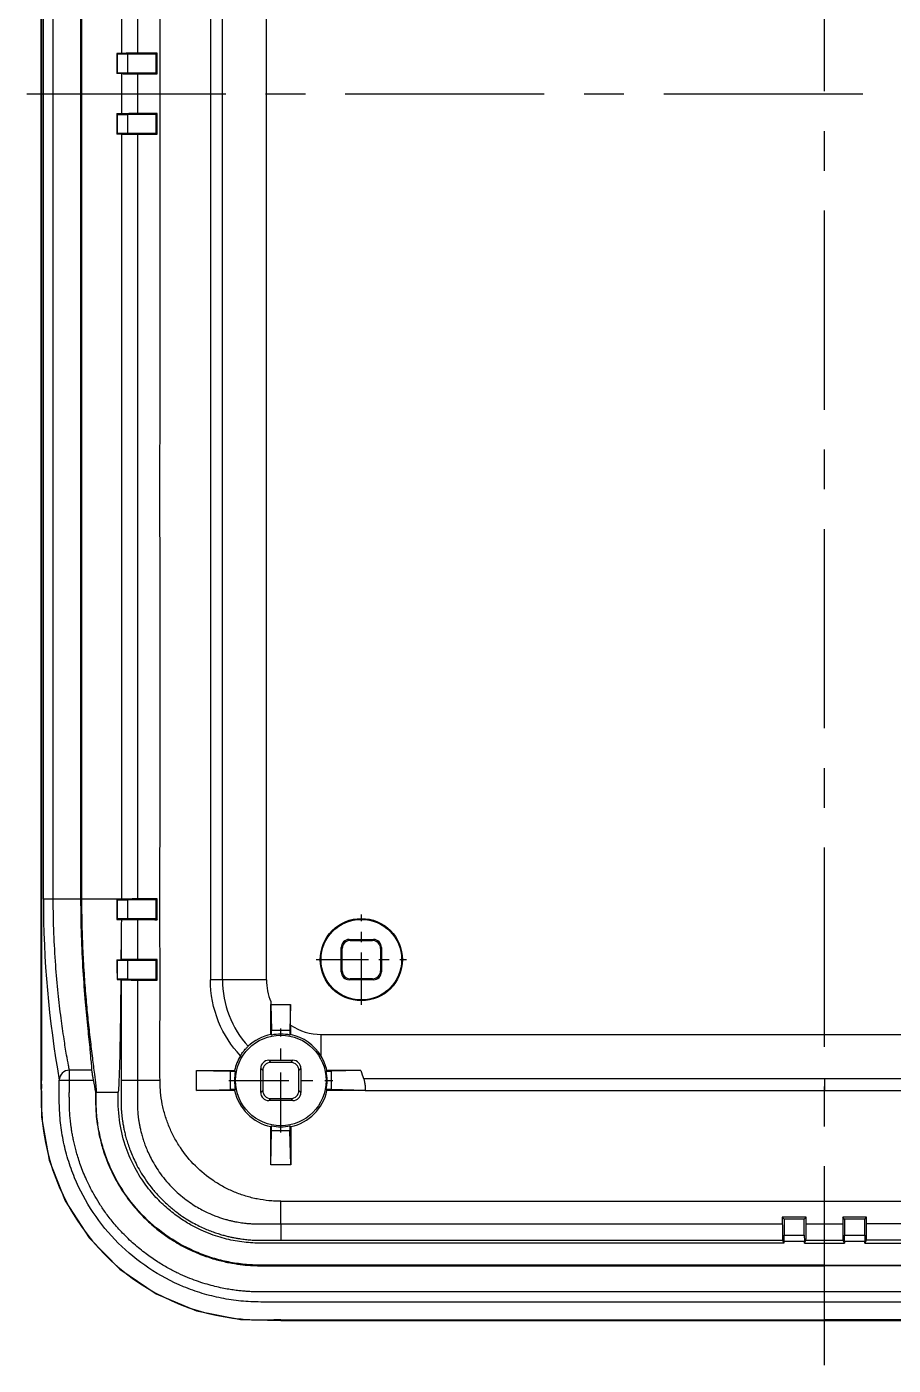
# Model space of a CAD drawing. Header units: millimetres. Extents: x 221 to 563, y 144 to 381.
# Drawn here: x 476.4 to 519.5, y 240.4 to 306.9 of the extents above; entities that cross this region are included whole.
import ezdxf

# ---------------------------------------------------------------- set-up
doc = ezdxf.new("R2010")
doc.units = ezdxf.units.MM
doc.linetypes.add('CENTER', pattern=[50.8, 31.75, -6.35, 6.35, -6.35])
doc.layers.add('06___PRT_ALL_SURFS', color=7, linetype='Continuous')

msp = doc.modelspace()

# ---------------------------------------------------------------- linework, layer by layer
at = {"color": 1, "linetype": 'CENTER', "ltscale": 0.311354}
for p, q in [((516.058, 240.394), (516.058, 365.827)), ((476.44, 303.535), (556.501, 303.535))]:
    msp.add_line(p, q, dxfattribs=at)
at = {"color": 7, "linetype": 'Continuous'}
for p, q in [((477.265, 263.535), (477.265, 343.535)), ((477.758, 263.536), (477.758, 343.535)), ((479.133, 263.535), (479.133, 343.535)), ((479.163, 343.535), (479.163, 263.535)), ((481.152, 343.535), (481.152, 305.535)), ((480.91, 305.535), (480.91, 304.535)), ((480.936, 305.509), (480.91, 305.535)), ((481.152, 305.535), (480.91, 305.535)), ((480.936, 305.509), (480.936, 304.561)), ((480.936, 305.509), (481.444, 305.5)), ((481.444, 305.5), (481.444, 304.57)), ((482.875, 305.5), (481.444, 305.5)), ((482.875, 305.5), (482.924, 305.55)), ((482.875, 304.57), (482.875, 305.5)), ((482.924, 304.52), (482.924, 305.55)), ((480.936, 304.561), (480.91, 304.535)), ((481.152, 304.535), (480.91, 304.535)), ((481.444, 304.57), (480.936, 304.561)), ((481.152, 304.535), (481.152, 302.535)), ((481.444, 304.57), (482.875, 304.57)), ((481.939, 304.522), (481.939, 302.548)), ((482.875, 304.57), (482.924, 304.52)), ((480.91, 302.535), (480.91, 301.535)), ((480.936, 302.509), (480.91, 302.535)), ((481.152, 302.535), (480.91, 302.535)), ((480.936, 302.509), (480.936, 301.561)), ((480.936, 302.509), (481.444, 302.5)), ((481.444, 302.5), (481.444, 301.57)), ((482.875, 302.5), (481.444, 302.5)), ((482.875, 302.5), (482.924, 302.55)), ((482.875, 301.57), (482.875, 302.5)), ((482.924, 301.52), (482.924, 302.55)), ((480.936, 301.561), (480.91, 301.535)), ((481.152, 301.535), (480.91, 301.535)), ((481.444, 301.57), (480.936, 301.561)), ((481.152, 301.535), (481.152, 263.535)), ((481.444, 301.57), (482.875, 301.57)), ((482.875, 301.57), (482.924, 301.52)), ((481.152, 263.535), (477.265, 263.535)), ((480.936, 263.509), (480.91, 263.535)), ((480.936, 263.509), (480.936, 262.561)), ((480.936, 263.509), (481.444, 263.5)), ((482.875, 263.5), (481.444, 263.5)), ((481.444, 263.5), (481.444, 262.57)), ((482.875, 263.5), (482.924, 263.55)), ((482.875, 262.57), (482.875, 263.5)), ((482.924, 262.52), (482.924, 263.55)), ((480.936, 262.561), (480.91, 262.536)), ((481.444, 262.57), (480.936, 262.561)), ((481.444, 262.57), (482.875, 262.57)), ((482.875, 262.57), (482.924, 262.52)), ((480.91, 262.536), (481.14, 262.536)), ((481.939, 262.522), (481.939, 260.548)), ((481.122, 261.471), (481.122, 260.531)), ((492.506, 261.487), (492.458, 261.535)), ((492.458, 261.535), (493.658, 261.535)), ((492.506, 261.487), (493.61, 261.487)), ((493.61, 261.487), (493.658, 261.535)), ((482.875, 260.5), (482.924, 260.55)), ((482.924, 259.52), (482.924, 260.55)), ((492.106, 261.087), (492.058, 261.135)), ((492.058, 259.935), (492.058, 261.135)), ((492.106, 259.983), (492.106, 261.087)), ((494.01, 261.087), (494.058, 261.135)), ((494.01, 261.087), (494.01, 259.983)), ((494.058, 261.135), (494.058, 259.935)), ((480.936, 260.509), (480.918, 260.527)), ((480.918, 260.527), (481.118, 260.527)), ((480.936, 260.509), (480.936, 259.561)), ((480.936, 260.509), (481.444, 260.5)), ((481.122, 260.531), (481.118, 260.527)), ((482.875, 260.5), (481.444, 260.5)), ((481.444, 260.5), (481.444, 259.57)), ((482.875, 259.57), (482.875, 260.5)), ((492.106, 259.983), (492.058, 259.935)), ((494.01, 259.983), (494.058, 259.935)), ((480.936, 259.561), (480.925, 259.55)), ((480.925, 259.55), (481.111, 259.55)), ((481.444, 259.57), (480.936, 259.561)), ((481.111, 259.55), (481.122, 259.539)), ((481.444, 259.57), (482.875, 259.57)), ((482.875, 259.57), (482.924, 259.52)), ((492.506, 259.583), (492.458, 259.535)), ((493.658, 259.535), (492.458, 259.535)), ((493.61, 259.583), (492.506, 259.583)), ((493.61, 259.583), (493.658, 259.535)), ((491.058, 256.82), (541.058, 256.82)), ((479.664, 255.048), (478.556, 255.048)), ((478.556, 254.549), (478.556, 255.048)), ((493.17, 254.634), (538.945, 254.634)), ((516.058, 254.634), (516.058, 254.035)), ((478.056, 254.549), (479.742, 254.549)), ((479.887, 253.962), (479.857, 253.959)), ((479.887, 253.954), (480.977, 253.954)), ((493.252, 254.035), (540.764, 254.035)), ((489.058, 248.535), (543.058, 248.535)), ((516.058, 248.321), (516.058, 248.535)), ((516.058, 248.1), (516.058, 248.321)), ((516.058, 247.877), (516.058, 248.1)), ((515.149, 247.746), (513.967, 247.746)), ((514.058, 247.655), (513.967, 247.746)), ((513.967, 247.746), (513.967, 247.416)), ((515.058, 247.655), (514.058, 247.655)), ((514.058, 247.655), (514.058, 246.855)), ((515.058, 247.655), (515.149, 247.746)), ((515.058, 246.855), (515.058, 247.655)), ((515.149, 247.416), (515.149, 247.746)), ((515.149, 247.416), (516.967, 247.416)), ((516.058, 247.648), (516.058, 247.877)), ((516.058, 247.416), (516.058, 247.648)), ((516.058, 246.455), (516.058, 247.416)), ((518.149, 247.746), (516.967, 247.746)), ((517.058, 247.655), (516.967, 247.746)), ((516.967, 247.746), (516.967, 247.416)), ((518.058, 247.655), (517.058, 247.655)), ((517.058, 247.655), (517.058, 246.855)), ((518.058, 247.655), (518.149, 247.746)), ((518.058, 246.855), (518.058, 247.655)), ((518.149, 247.416), (518.149, 247.746)), ((513.976, 246.6), (514.048, 246.455)), ((514.055, 246.55), (514.058, 246.855)), ((514.058, 246.855), (515.058, 246.855)), ((515.058, 246.855), (515.061, 246.55)), ((515.068, 246.455), (515.14, 246.6)), ((515.14, 246.6), (516.976, 246.6)), ((516.976, 246.6), (517.048, 246.455)), ((517.055, 246.55), (517.058, 246.855)), ((517.058, 246.855), (518.058, 246.855)), ((518.058, 246.855), (518.061, 246.55)), ((518.068, 246.455), (518.14, 246.6)), ((514.055, 246.55), (514.048, 246.535)), ((515.068, 246.535), (514.048, 246.535)), ((514.048, 246.535), (514.048, 246.455)), ((514.055, 246.55), (515.061, 246.55)), ((515.061, 246.55), (515.068, 246.535)), ((515.068, 246.455), (515.068, 246.535)), ((515.068, 246.455), (517.048, 246.455)), ((517.055, 246.55), (517.048, 246.535)), ((518.068, 246.535), (517.048, 246.535)), ((517.048, 246.535), (517.048, 246.455)), ((517.055, 246.55), (518.061, 246.55)), ((518.061, 246.55), (518.068, 246.535)), ((518.068, 246.455), (518.068, 246.535)), ((516.058, 245.335), (516.058, 245.365)), ((516.058, 242.642), (516.058, 244.033)), ((516.058, 242.642), (516.058, 242.616))]:
    msp.add_line(p, q, dxfattribs=at)
at = {"color": 1, "linetype": 'CENTER', "ltscale": 0.081745}
for p, q in [((493.058, 258.287), (493.058, 262.783)), ((490.81, 260.535), (495.306, 260.535))]:
    msp.add_line(p, q, dxfattribs=at)
at = {"color": 7, "linetype": 'Continuous'}
for radius in [2.044, 2]:
    msp.add_circle((493.058, 260.535), radius, dxfattribs=at)
for centre, radius, start, end in [((483.106, -53.208), 358.758, 90.02908, 90.18644), ((483.098, 658.696), 354.176, 269.81255, 269.97194), ((483.106, -56.207), 358.757, 90.02908, 90.18644), ((483.098, 655.697), 354.177, 269.81255, 269.97194), ((529.362, 263.596), 52.098, 180.06685, 190.00006), ((483.105, -95.036), 358.586, 90.02891, 90.18633), ((483.097, 616.5), 353.98, 269.81265, 269.97211), ((483.107, -98.23), 358.78, 90.02909, 90.18645), ((483.099, 613.932), 354.412, 269.81244, 269.97175), ((478.556, 254.548), 0.5, 89.99192, 179.89234), ((521.034, 262.283), 42.01, 190.6088, 191.4283)]:
    msp.add_arc(centre, radius, start, end, dxfattribs=at)
for centre, major_axis, ratio, start_param, end_param in [((481.078, 263.535), (0, 9.65), 0.017455, -4.712389, -4.60867), ((492.458, 261.135), (-0.283, 0.283), 0.999924, -0.78536, 0.78536), ((492.506, 261.087), (0.283, -0.283), 0.999924, 2.356233, 3.926953), ((493.61, 261.087), (-0.283, -0.283), 0.999924, 2.356233, 3.926953), ((493.658, 261.135), (0.283, 0.283), 0.999924, -0.78536, 0.78536), ((481.078, 263.535), (0, 9.65), 0.017455, -4.395354, -4.286698), ((492.458, 259.935), (0.283, 0.283), 0.999924, -3.926953, -2.356233), ((492.506, 259.983), (0.283, 0.283), 0.999924, 2.356233, 3.926953), ((493.61, 259.983), (-0.283, 0.283), 0.999924, 2.356233, 3.926953), ((493.658, 259.935), (-0.283, 0.283), 0.999924, -3.926953, -2.356233)]:
    msp.add_ellipse(centre, major_axis=major_axis, ratio=ratio, start_param=start_param, end_param=end_param, dxfattribs=at)
for points, start_tangent, end_tangent in [([(516.058, 363.538), (523.058, 363.538), (526.558, 363.538), (530.058, 363.538), (533.558, 363.538), (537.058, 363.538), (538.808, 363.538), (540.558, 363.538), (542.308, 363.538), (543.183, 363.538), (544.058, 363.538), (544.549, 363.525), (545.038, 363.489), (546.009, 363.345), (546.961, 363.107), (547.886, 362.776), (549.615, 361.852), (551.131, 360.608), (552.375, 359.092), (553.299, 357.363), (553.63, 356.439), (553.868, 355.486), (554.012, 354.515), (554.048, 354.026), (554.06, 353.535), (554.06, 352.754), (554.06, 351.973), (554.06, 350.41), (554.06, 347.285), (554.06, 344.16), (554.06, 341.035), (554.06, 334.785), (554.06, 328.535), (554.06, 322.285), (554.06, 316.035), (554.06, 303.535), (554.06, 291.035), (554.06, 284.785), (554.06, 278.535), (554.06, 272.285), (554.06, 266.035), (554.06, 262.91), (554.06, 259.785), (554.06, 256.66), (554.06, 255.098), (554.06, 254.316), (554.06, 253.535), (554.048, 253.044), (554.012, 252.555), (553.868, 251.584), (553.63, 250.632), (553.299, 249.707), (552.375, 247.978), (551.131, 246.462), (549.615, 245.218), (547.886, 244.294), (546.961, 243.963), (546.009, 243.725), (545.038, 243.581), (544.549, 243.545), (544.058, 243.533), (543.183, 243.533), (542.308, 243.533), (540.558, 243.533), (538.808, 243.533), (537.058, 243.533), (533.558, 243.533), (530.058, 243.533), (526.558, 243.533), (523.058, 243.533), (516.058, 243.533)], (1, 0), (-1, 0)), ([(516.058, 363.038), (518.259, 363.038), (520.301, 363.038), (522.195, 363.038), (523.951, 363.038), (525.58, 363.038), (527.09, 363.038), (528.49, 363.038), (529.786, 363.038), (530.987, 363.038), (532.1, 363.038), (533.135, 363.038), (534.1, 363.038), (535, 363.038), (535.837, 363.038), (536.611, 363.038), (537.328, 363.038), (537.993, 363.038), (538.614, 363.038), (539.191, 363.038), (539.72, 363.037), (540.204, 363.037), (540.649, 363.038), (541.06, 363.038), (541.44, 363.038), (541.796, 363.038), (542.131, 363.038), (542.444, 363.037), (542.736, 363.037), (543.005, 363.037), (543.247, 363.038), (543.467, 363.038), (543.671, 363.039), (543.868, 363.039), (544.064, 363.037), (544.267, 363.034), (544.482, 363.028), (544.713, 363.015), (544.955, 362.995), (545.205, 362.968), (545.47, 362.932), (545.761, 362.884), (546.085, 362.819), (546.441, 362.734), (546.826, 362.625), (547.241, 362.488), (547.674, 362.322), (548.124, 362.124), (548.598, 361.883), (549.103, 361.588), (549.64, 361.225), (550.21, 360.777), (550.799, 360.232), (551.327, 359.655), (551.749, 359.115), (552.088, 358.616), (552.361, 358.155), (552.586, 357.726), (552.775, 357.318), (552.935, 356.926), (553.065, 356.565), (553.169, 356.233), (553.254, 355.928), (553.323, 355.647), (553.378, 355.387), (553.423, 355.147), (553.458, 354.928), (553.485, 354.729), (553.506, 354.55), (553.522, 354.392), (553.533, 354.254), (553.542, 354.13), (553.548, 354.012), (553.553, 353.895), (553.557, 353.772), (553.559, 353.638), (553.561, 353.487), (553.561, 353.317), (553.561, 353.128), (553.561, 352.919), (553.56, 352.686), (553.56, 352.425), (553.56, 352.141), (553.56, 351.836), (553.561, 351.513), (553.561, 351.167), (553.56, 350.793), (553.56, 350.386), (553.56, 349.941), (553.56, 349.454), (553.56, 348.919), (553.56, 348.335), (553.56, 347.709), (553.56, 347.036), (553.56, 346.311), (553.56, 345.526), (553.56, 344.679), (553.56, 343.768), (553.56, 342.793), (553.56, 341.746), (553.56, 340.619), (553.56, 339.403), (553.56, 338.089), (553.56, 336.67), (553.56, 335.14), (553.56, 333.49), (553.56, 331.711), (553.56, 329.793), (553.56, 327.725), (553.56, 325.495), (553.56, 323.091), (553.56, 320.499), (553.56, 317.705), (553.56, 314.694), (553.56, 311.447), (553.56, 307.948), (553.56, 304.176), (553.56, 300.108), (553.56, 295.798), (553.56, 291.649), (553.56, 287.961), (553.56, 284.722), (553.56, 281.83), (553.56, 279.237), (553.56, 276.905), (553.56, 274.797), (553.56, 272.886), (553.56, 271.147), (553.56, 269.563), (553.56, 268.119), (553.56, 266.799), (553.56, 265.592), (553.56, 264.483), (553.56, 263.462), (553.56, 262.515), (553.56, 261.641), (553.56, 260.836), (553.56, 260.098), (553.56, 259.417), (553.56, 258.787), (553.56, 258.2), (553.56, 257.663), (553.56, 257.174), (553.56, 256.727), (553.56, 256.317), (553.561, 255.941), (553.561, 255.593), (553.56, 255.267), (553.56, 254.96), (553.56, 254.671), (553.56, 254.403), (553.561, 254.16), (553.561, 253.942), (553.561, 253.745), (553.561, 253.57), (553.559, 253.413), (553.556, 253.268), (553.552, 253.129), (553.545, 252.988), (553.535, 252.838), (553.521, 252.67), (553.502, 252.48), (553.475, 252.268), (553.441, 252.036), (553.398, 251.784), (553.342, 251.511), (553.273, 251.214), (553.186, 250.893), (553.077, 250.542), (552.939, 250.155), (552.77, 249.74), (552.564, 249.3), (552.315, 248.833), (552.014, 248.339), (551.648, 247.818), (551.204, 247.272), (550.666, 246.706), (550.05, 246.16), (549.461, 245.718), (548.915, 245.368), (548.413, 245.089), (547.948, 244.865), (547.511, 244.682), (547.092, 244.53), (546.704, 244.408), (546.348, 244.313), (546.021, 244.238), (545.723, 244.18), (545.455, 244.136), (545.209, 244.103), (544.98, 244.077), (544.762, 244.059), (544.555, 244.046), (544.366, 244.038), (544.192, 244.034), (544.025, 244.032), (543.86, 244.031), (543.69, 244.031), (543.509, 244.032), (543.311, 244.032), (543.091, 244.033), (542.845, 244.033), (542.578, 244.033), (542.289, 244.033), (541.98, 244.032), (541.651, 244.032), (541.3, 244.032), (540.923, 244.033), (540.516, 244.033), (540.073, 244.033), (539.59, 244.033), (539.062, 244.033), (538.489, 244.033), (537.872, 244.033), (537.211, 244.033), (536.498, 244.033), (535.727, 244.033), (534.895, 244.033), (534, 244.033), (533.041, 244.033), (532.012, 244.033), (530.905, 244.033), (529.711, 244.033), (528.422, 244.033), (527.029, 244.033), (525.527, 244.033), (523.907, 244.033), (522.161, 244.033), (520.278, 244.033), (518.247, 244.033), (516.058, 244.033)], (1, 0), (-1, 0)), ([(516.058, 361.735), (518.558, 361.735), (520.891, 361.735), (523.062, 361.735), (525.08, 361.735), (526.951, 361.735), (528.682, 361.735), (530.281, 361.735), (531.755, 361.735), (533.118, 361.735), (534.39, 361.735), (535.593, 361.735), (536.746, 361.735), (537.854, 361.735), (538.899, 361.735), (539.863, 361.735), (540.733, 361.735), (541.499, 361.735), (542.169, 361.735), (542.754, 361.735), (543.269, 361.735), (543.74, 361.736), (544.182, 361.734), (544.614, 361.717), (545.047, 361.675), (545.478, 361.611), (545.904, 361.525), (546.323, 361.416), (546.752, 361.28), (547.214, 361.103), (547.729, 360.868), (548.295, 360.556), (548.888, 360.162), (549.478, 359.689), (550.037, 359.147), (550.546, 358.549), (550.992, 357.912), (551.362, 357.263), (551.65, 356.633), (551.862, 356.053), (552.01, 355.538), (552.113, 355.071), (552.185, 354.629), (552.232, 354.189), (552.255, 353.744), (552.259, 353.298), (552.258, 352.855), (552.258, 352.414), (552.258, 351.967), (552.258, 351.502), (552.258, 351.015), (552.258, 350.504), (552.258, 349.962), (552.258, 349.375), (552.258, 348.733), (552.258, 348.028), (552.258, 347.259), (552.258, 346.423), (552.258, 345.519), (552.258, 344.545), (552.258, 343.497), (552.258, 342.371), (552.258, 341.158), (552.258, 339.852), (552.258, 338.445), (552.258, 336.928), (552.258, 335.293), (552.258, 333.527), (552.258, 331.62), (552.258, 329.561), (552.258, 327.344), (552.258, 324.963), (552.258, 322.412), (552.258, 319.678), (552.258, 316.718), (552.258, 313.488), (552.258, 309.944), (552.258, 306.115), (552.258, 302.098), (552.258, 297.992), (552.258, 293.901), (552.258, 289.945), (552.258, 286.243), (552.258, 282.907), (552.258, 279.941), (552.258, 277.29), (552.258, 274.897), (552.258, 272.716), (552.258, 270.726), (552.258, 268.909), (552.258, 267.249), (552.258, 265.732), (552.258, 264.343), (552.258, 263.069), (552.258, 261.899), (552.258, 260.82), (552.258, 259.834), (552.258, 258.947), (552.258, 258.156), (552.258, 257.455), (552.258, 256.838), (552.258, 256.289), (552.258, 255.782), (552.258, 255.295), (552.258, 254.811), (552.258, 254.328), (552.259, 253.843), (552.255, 253.36), (552.231, 252.869), (552.171, 252.343), (552.066, 251.768), (551.897, 251.128), (551.639, 250.41), (551.265, 249.625), (550.788, 248.849), (550.233, 248.14), (549.606, 247.496), (548.902, 246.919), (548.135, 246.42), (547.341, 246.021), (546.596, 245.738), (545.929, 245.551), (545.336, 245.435), (544.798, 245.368), (544.304, 245.339), (543.828, 245.334), (543.355, 245.335), (542.884, 245.335), (542.412, 245.335), (541.936, 245.335), (541.444, 245.335), (540.919, 245.335), (540.341, 245.335), (539.695, 245.335), (538.978, 245.335), (538.187, 245.335), (537.318, 245.335), (536.36, 245.335), (535.301, 245.335), (534.138, 245.335), (532.871, 245.335), (531.501, 245.335), (530.029, 245.335), (528.449, 245.335), (526.75, 245.335), (524.921, 245.335), (522.948, 245.335), (520.822, 245.335), (518.529, 245.335), (516.058, 245.335)], (1, 0), (-1, 0)), ([(516.058, 245.365), (523.058, 245.365), (526.558, 245.365), (530.058, 245.365), (533.558, 245.365), (537.058, 245.365), (538.808, 245.365), (540.558, 245.365), (542.306, 245.365), (543.188, 245.365), (544.041, 245.365), (544.463, 245.375), (544.858, 245.404), (545.651, 245.522), (546.43, 245.717), (547.184, 245.987), (548.597, 246.742), (549.835, 247.758), (550.851, 248.996), (551.606, 250.409), (551.876, 251.163), (552.071, 251.942), (552.189, 252.735), (552.218, 253.13), (552.228, 253.551), (552.228, 254.312), (552.228, 255.099), (552.228, 256.66), (552.228, 259.785), (552.228, 262.91), (552.228, 266.035), (552.228, 272.285), (552.228, 278.535), (552.228, 284.785), (552.228, 291.035), (552.228, 303.535), (552.228, 316.035), (552.228, 322.285), (552.228, 328.535), (552.228, 334.785), (552.228, 341.035), (552.228, 344.16), (552.228, 347.285), (552.228, 350.411), (552.228, 351.971), (552.228, 352.758), (552.228, 353.519), (552.218, 353.94), (552.189, 354.335), (552.071, 355.128), (551.876, 355.907), (551.606, 356.661), (550.851, 358.074), (549.835, 359.312), (548.597, 360.328), (547.184, 361.083), (546.43, 361.353), (545.651, 361.548), (544.858, 361.666), (544.463, 361.695), (544.041, 361.705), (543.188, 361.705), (542.306, 361.705), (540.558, 361.705), (538.808, 361.705), (537.058, 361.705), (533.558, 361.705), (530.058, 361.705), (526.558, 361.705), (523.058, 361.705), (516.058, 361.705)], (1, 0), (-1, 0)), ([(481.938, 343.522), (481.938, 343.348), (481.939, 340.285), (481.939, 334.16), (481.939, 328.035), (481.939, 315.785), (481.939, 305.548)], (0.000089, -1), (-0.000004, -1)), ([(481.939, 305.548), (481.586, 305.546), (481.311, 305.541), (481.152, 305.535)], (-0.999995, -0.003254), (-0.997537, -0.070148)), ([(481.152, 304.535), (481.311, 304.529), (481.586, 304.525), (481.939, 304.522)], (0.997537, -0.070148), (0.999995, -0.003254)), ([(481.939, 302.548), (481.586, 302.546), (481.311, 302.541), (481.152, 302.535)], (-0.999995, -0.003254), (-0.997537, -0.070148)), ([(481.152, 301.535), (481.311, 301.529), (481.586, 301.525), (481.939, 301.522)], (0.997537, -0.070148), (0.999995, -0.003254)), ([(481.939, 301.522), (481.939, 291.285), (481.939, 279.035), (481.939, 272.91), (481.939, 266.785), (481.938, 263.722), (481.938, 263.548)], (0.000004, -1), (-0.000089, -1)), ([(518.068, 246.455), (520.233, 246.455), (522.248, 246.455), (524.121, 246.455), (525.86, 246.455), (527.476, 246.455), (528.975, 246.455), (530.368, 246.455), (531.663, 246.455), (532.864, 246.455), (533.98, 246.455), (535.015, 246.455), (535.975, 246.455), (536.866, 246.455), (537.693, 246.455), (538.461, 246.455), (539.175, 246.455), (539.84, 246.455), (540.454, 246.455), (541.016, 246.455), (541.53, 246.455), (542.009, 246.455), (542.47, 246.455), (542.928, 246.455), (543.39, 246.455), (543.852, 246.454), (544.312, 246.46), (544.769, 246.491), (545.232, 246.554), (545.687, 246.645), (546.134, 246.766), (546.574, 246.918), (547.02, 247.104), (547.482, 247.338), (547.967, 247.632), (548.482, 248.007), (549.016, 248.481), (549.549, 249.066), (550.061, 249.781), (550.523, 250.649), (550.894, 251.691), (551.112, 252.924), (551.138, 254.347), (551.138, 255.916), (551.138, 257.624), (551.138, 259.476), (551.138, 261.481), (551.138, 263.645), (551.138, 265.979), (551.138, 268.493), (551.138, 271.204), (551.138, 274.125)], (1, 0), (0, 1)), ([(478.556, 255.048), (478.513, 255.28), (478.421, 255.799), (478.293, 256.59), (478.146, 257.627), (478, 258.867), (477.877, 260.266), (477.79, 261.837), (477.757, 263.536)], (-0.183298, 0.983057), (-0.000081, 1)), ([(479.664, 255.048), (479.661, 255.348), (479.594, 256.046), (479.484, 257.097), (479.36, 258.417), (479.244, 259.978), (479.161, 261.727), (479.133, 263.535)], (0.289368, 0.957218), (0.000009, 1)), ([(479.163, 263.535), (479.178, 262.249), (479.223, 260.948), (479.295, 259.694), (479.385, 258.549), (479.481, 257.533), (479.587, 256.569), (479.699, 255.642), (479.799, 254.848), (479.867, 254.275), (479.888, 253.954)], (-0.000009, -1), (-0.020289, -0.999794)), ([(481.939, 263.548), (481.586, 263.546), (481.311, 263.541), (481.152, 263.535)], (-0.999995, -0.003252), (-0.997533, -0.070196)), ([(481.14, 262.536), (481.133, 262.172), (481.126, 261.816), (481.122, 261.471)], (-0.020036, -0.999799), (-0.003838, -0.999993)), ([(481.14, 262.536), (481.291, 262.53), (481.571, 262.525), (481.939, 262.522)], (0.995908, -0.09037), (0.999995, -0.003252)), ([(481.122, 261.471), (481.121, 261.153), (481.12, 260.838), (481.118, 260.527)], (-0.003838, -0.999993), (-0.005707, -0.999984)), ([(481.939, 260.548), (481.774, 260.547), (481.619, 260.546), (481.479, 260.544), (481.358, 260.542), (481.26, 260.54), (481.186, 260.537), (481.14, 260.534), (481.122, 260.531)], (-0.999995, -0.003254), (-0.7071, -0.707113)), ([(481.111, 259.55), (481.094, 257.828), (481.071, 256.366), (481.043, 255.209), (481.012, 254.394), (480.977, 253.954)], (-0.007833, -0.999969), (-0.145738, -0.989323)), ([(481.122, 259.539), (481.123, 258.32), (481.123, 257.227), (481.122, 256.24), (481.122, 255.345), (481.123, 254.54)], (0.000079, -1), (-0.000439, -1)), ([(481.122, 259.539), (481.14, 259.536), (481.186, 259.533), (481.26, 259.53), (481.359, 259.528), (481.48, 259.526), (481.62, 259.524), (481.774, 259.523), (481.939, 259.522)], (0.707135, -0.707078), (0.999995, -0.003256)), ([(481.942, 259.522), (481.942, 259.129), (481.941, 257.597), (481.941, 254.539)], (0.000612, -1), (0.007178, -0.999974)), ([(479.664, 255.048), (479.667, 255.003), (479.683, 254.892), (479.709, 254.733), (479.742, 254.549)], (-0.289368, -0.957218), (0.184161, -0.982896)), ([(516.058, 243.533), (509.058, 243.533), (505.558, 243.533), (502.058, 243.533), (498.558, 243.533), (495.058, 243.533), (493.308, 243.533), (491.558, 243.533), (489.808, 243.533), (488.933, 243.533), (488.058, 243.533), (487.567, 243.545), (487.078, 243.581), (486.107, 243.725), (485.154, 243.963), (484.23, 244.294), (482.501, 245.218), (480.985, 246.462), (479.741, 247.978), (478.817, 249.707), (478.486, 250.632), (478.248, 251.584), (478.104, 252.555), (478.068, 253.044), (478.055, 253.535), (478.055, 254.316), (478.056, 254.549)], (-1, 0), (0.000458, 1)), ([(516.058, 244.033), (513.945, 244.033), (511.981, 244.033), (510.154, 244.033), (508.454, 244.033), (506.872, 244.033), (505.401, 244.033), (504.032, 244.033), (502.761, 244.033), (501.58, 244.033), (500.48, 244.033), (499.454, 244.033), (498.495, 244.033), (497.598, 244.033), (496.761, 244.033), (495.984, 244.033), (495.263, 244.033), (494.591, 244.033), (493.963, 244.033), (493.377, 244.033), (492.836, 244.033), (492.338, 244.033), (491.879, 244.033), (491.454, 244.033), (491.06, 244.032), (490.692, 244.032), (490.347, 244.032), (490.022, 244.032), (489.717, 244.033), (489.434, 244.033), (489.174, 244.033), (488.938, 244.033), (488.721, 244.032), (488.517, 244.031), (488.32, 244.031), (488.121, 244.032), (487.916, 244.034), (487.697, 244.04), (487.465, 244.051), (487.223, 244.069), (486.97, 244.095), (486.698, 244.131), (486.398, 244.179), (486.063, 244.244), (485.696, 244.331), (485.297, 244.443), (484.872, 244.583), (484.429, 244.753), (483.963, 244.96), (483.466, 245.216), (482.934, 245.533), (482.363, 245.929), (481.765, 246.415), (481.202, 246.955), (480.73, 247.486), (480.345, 247.984), (480.031, 248.45), (479.771, 248.885), (479.553, 249.297), (479.367, 249.693), (479.211, 250.067), (479.082, 250.415), (478.977, 250.736), (478.891, 251.033), (478.82, 251.309), (478.762, 251.565), (478.715, 251.801), (478.677, 252.018), (478.647, 252.217), (478.624, 252.397), (478.606, 252.557), (478.592, 252.7), (478.582, 252.828), (478.574, 252.947), (478.567, 253.063), (478.562, 253.182), (478.559, 253.311), (478.556, 253.456), (478.555, 253.622), (478.554, 253.812), (478.555, 254.028), (478.555, 254.274), (478.556, 254.549)], (-1, 0), (0.000459, 1)), ([(479.857, 253.959), (479.858, 253.484), (479.875, 253.005), (479.924, 252.5), (480.012, 251.951), (480.156, 251.344), (480.377, 250.663), (480.702, 249.911), (481.136, 249.139), (481.655, 248.412), (482.243, 247.753), (482.903, 247.158), (483.632, 246.632), (484.406, 246.193), (485.169, 245.861), (485.864, 245.634), (486.483, 245.488), (487.038, 245.399), (487.545, 245.351), (488.019, 245.335), (488.485, 245.334), (488.949, 245.335), (489.412, 245.335), (489.876, 245.335), (490.348, 245.335), (490.84, 245.335), (491.371, 245.335), (491.958, 245.335), (492.612, 245.335), (493.336, 245.335), (494.132, 245.335), (495.006, 245.335), (495.968, 245.335), (497.028, 245.335), (498.19, 245.335), (499.451, 245.335), (500.812, 245.335), (502.272, 245.335), (503.838, 245.335), (505.519, 245.335), (507.327, 245.335), (509.274, 245.335), (511.371, 245.335), (513.628, 245.335), (516.058, 245.335)], (-0.001951, -0.999998), (1, 0)), ([(516.058, 245.365), (509.058, 245.365), (505.558, 245.365), (502.058, 245.365), (498.558, 245.365), (495.058, 245.365), (493.308, 245.365), (491.557, 245.365), (489.81, 245.365), (488.928, 245.365), (488.075, 245.365), (487.653, 245.375), (487.257, 245.404), (486.465, 245.522), (485.686, 245.717), (484.932, 245.987), (483.519, 246.742), (482.281, 247.758), (481.265, 248.996), (480.51, 250.409), (480.24, 251.163), (480.045, 251.942), (479.927, 252.735), (479.898, 253.13), (479.888, 253.551), (479.887, 253.954)], (-1, 0), (0.001894, 0.999998)), ([(514.048, 246.455), (511.941, 246.455), (509.982, 246.455), (508.162, 246.455), (506.472, 246.455), (504.904, 246.455), (503.448, 246.455), (502.095, 246.455), (500.839, 246.455), (499.673, 246.455), (498.592, 246.455), (497.588, 246.455), (496.658, 246.455), (495.795, 246.455), (494.994, 246.455), (494.251, 246.455), (493.56, 246.455), (492.917, 246.455), (492.323, 246.455), (491.777, 246.455), (491.28, 246.455), (490.819, 246.455), (490.38, 246.455), (489.949, 246.455), (489.516, 246.455), (489.084, 246.455), (488.652, 246.454), (488.215, 246.454), (487.776, 246.461), (487.34, 246.492), (486.903, 246.55), (486.474, 246.634), (486.04, 246.749), (485.584, 246.902), (485.096, 247.104), (484.571, 247.373), (484.014, 247.724), (483.438, 248.17), (482.859, 248.73), (482.292, 249.427), (481.767, 250.286), (481.33, 251.33), (481.043, 252.582), (480.977, 253.954)], (-1, 0), (0.001878, 0.999998)), ([(489.062, 247.417), (490.744, 247.413), (492.432, 247.417), (494.12, 247.418), (495.808, 247.417), (499.183, 247.416), (502.558, 247.417), (509.308, 247.417), (513.967, 247.417)], (0.999968, -0.00805), (1, -0.000062)), ([(513.967, 247.416), (513.968, 247.251), (513.968, 247.096), (513.969, 246.957), (513.97, 246.835), (513.971, 246.737), (513.973, 246.663), (513.974, 246.617), (513.976, 246.6)], (0.001627, -0.999999), (0.447186, -0.894441)), ([(515.14, 246.6), (515.142, 246.617), (515.143, 246.664), (515.144, 246.737), (515.146, 246.836), (515.147, 246.957), (515.148, 247.097), (515.148, 247.252), (515.149, 247.416)], (0.447186, 0.894441), (0.001627, 0.999999)), ([(516.967, 247.416), (516.968, 247.251), (516.968, 247.097), (516.969, 246.957), (516.97, 246.836), (516.971, 246.737), (516.973, 246.663), (516.974, 246.617), (516.976, 246.6)], (0.001627, -0.999999), (0.447186, -0.894441)), ([(518.14, 246.6), (518.142, 246.617), (518.143, 246.664), (518.144, 246.738), (518.146, 246.837), (518.147, 246.958), (518.148, 247.097), (518.148, 247.252), (518.149, 247.416)], (0.447186, 0.894441), (0.001627, 0.999999)), ([(543.054, 247.417), (541.372, 247.413), (539.684, 247.417), (537.995, 247.418), (536.308, 247.417), (532.933, 247.416), (529.558, 247.417), (522.808, 247.417), (518.149, 247.417)], (-0.999968, -0.00805), (-1, -0.000062)), ([(489.065, 246.6), (490.119, 246.599), (491.293, 246.6), (492.617, 246.6), (494.105, 246.6), (495.759, 246.6), (497.599, 246.6), (499.659, 246.6), (501.962, 246.6), (504.518, 246.6), (507.346, 246.6), (510.484, 246.6), (513.976, 246.6)], (0.999999, 0.001147), (1, 0)), ([(543.051, 246.6), (541.997, 246.599), (540.823, 246.6), (539.499, 246.6), (538.011, 246.6), (536.356, 246.6), (534.517, 246.6), (532.457, 246.6), (530.154, 246.6), (527.598, 246.6), (524.769, 246.6), (521.632, 246.6), (518.14, 246.6)], (-0.999999, 0.001147), (-1, 0)), ([(489.06, 242.642), (489.807, 242.642), (491.558, 242.642), (493.308, 242.642), (495.058, 242.642), (498.558, 242.642), (502.058, 242.642), (505.558, 242.642), (509.058, 242.642), (516.058, 242.642)], (0.999999, 0.001478), (1, 0)), ([(543.056, 242.642), (542.309, 242.642), (540.558, 242.642), (538.808, 242.642), (537.058, 242.642), (533.558, 242.642), (530.058, 242.642), (526.558, 242.642), (523.058, 242.642), (516.058, 242.642)], (-0.999999, 0.001478), (-1, 0))]:
    msp.add_spline(points, degree=3, dxfattribs=dict(at, start_tangent=start_tangent, end_tangent=end_tangent))
at = {"layer": '06___PRT_ALL_SURFS', "color": 7, "linetype": 'Continuous'}
for p, q in [((477.139, 352.534), (477.139, 254.536)), ((485.558, 347.537), (485.558, 259.533)), ((486.157, 259.535), (486.157, 347.535)), ((488.343, 259.535), (488.343, 347.535)), ((488.343, 259.535), (486.157, 259.535)), ((488.569, 258.449), (488.569, 258.307)), ((488.569, 258.307), (489.547, 258.306)), ((488.569, 258.307), (488.603, 257.039)), ((489.547, 258.306), (489.513, 257.039)), ((489.547, 257.279), (489.547, 258.306)), ((489.547, 257.279), (489.547, 256.82)), ((488.568, 256.821), (488.603, 256.792)), ((488.603, 257.039), (489.513, 257.039)), ((488.603, 256.792), (488.603, 257.039)), ((489.513, 257.039), (489.513, 256.792)), ((489.513, 256.792), (489.547, 256.82)), ((491.058, 255.746), (491.058, 256.82)), ((488.458, 255.535), (488.56, 255.433)), ((488.458, 255.535), (489.658, 255.535)), ((489.556, 255.433), (488.56, 255.433)), ((489.556, 255.433), (489.658, 255.535)), ((477.165, 254.893), (477.165, 254.537)), ((484.864, 255.035), (486.764, 255.035)), ((484.864, 255.035), (486.554, 254.99)), ((484.864, 254.035), (484.864, 255.035)), ((486.554, 254.99), (486.801, 254.99)), ((486.554, 254.08), (486.554, 254.99)), ((488.058, 255.135), (488.16, 255.033)), ((488.058, 253.935), (488.058, 255.135)), ((488.16, 255.033), (488.16, 254.037)), ((489.956, 255.033), (490.058, 255.135)), ((489.956, 254.037), (489.956, 255.033)), ((490.058, 255.135), (490.058, 253.935)), ((491.347, 255.029), (491.315, 254.99)), ((491.315, 254.99), (491.562, 254.99)), ((493.04, 255.029), (491.347, 255.029)), ((493.04, 255.029), (491.562, 254.99)), ((491.562, 254.99), (491.562, 254.08)), ((477.139, 254.536), (477.165, 254.537)), ((477.165, 254.346), (477.164, 254.153)), ((484.864, 254.035), (486.554, 254.08)), ((486.764, 254.035), (484.864, 254.035)), ((486.801, 254.08), (486.554, 254.08)), ((488.16, 254.037), (488.058, 253.935)), ((489.956, 254.037), (490.058, 253.935)), ((491.562, 254.08), (491.315, 254.08)), ((493.252, 254.035), (491.352, 254.035)), ((493.252, 254.035), (491.562, 254.08)), ((488.56, 253.637), (488.458, 253.535)), ((489.658, 253.535), (488.458, 253.535)), ((488.56, 253.637), (489.556, 253.637)), ((489.556, 253.637), (489.658, 253.535)), ((488.558, 250.341), (488.558, 252.241)), ((488.558, 250.341), (488.603, 252.031)), ((488.603, 252.031), (488.603, 252.278)), ((489.513, 252.031), (488.603, 252.031)), ((489.513, 252.278), (489.513, 252.031)), ((489.558, 250.341), (489.513, 252.031)), ((489.558, 252.241), (489.558, 250.341)), ((489.558, 250.341), (488.558, 250.341)), ((489.06, 242.616), (489.06, 242.642)), ((489.06, 242.616), (543.056, 242.616))]:
    msp.add_line(p, q, dxfattribs=at)
at = {"layer": '06___PRT_ALL_SURFS', "color": 1, "linetype": 'CENTER', "ltscale": 0.09391}
for p, q in [((489.058, 251.953), (489.058, 257.118)), ((486.475, 254.535), (491.64, 254.535))]:
    msp.add_line(p, q, dxfattribs=at)
at = {"layer": '06___PRT_ALL_SURFS', "color": 7, "linetype": 'Continuous'}
msp.add_lwpolyline([(477.139, 254.536), (477.173, 252.707), (477.555, 250.574), (478.354, 248.552), (479.541, 246.723), (481.063, 245.168), (482.861, 243.945), (484.877, 243.097), (487.059, 242.665), (489.06, 242.616)], dxfattribs=at)
msp.add_circle((489.058, 254.535), 2.25, dxfattribs=at)
for centre, radius, start, end in [((491.058, 259.535), 4.901, 180, 222.38484), ((491.058, 259.535), 2.715, 180, 203.5765), ((-207.864, 258.261), 696.433, 359.881522, 0.003744), ((491.058, 259.535), 2.715, 236.17893, 270), ((489.061, 254.498), 2.375, 101.99753, 133.13328), ((489.058, 254.535), 2.302, 78.61163, 101.38837), ((489.054, 254.527), 2.346, 31.33273, 77.87691), ((489.058, 254.535), 2.348, 148.4868, 167.7035), ((489.035, 254.513), 2.369, 12.57794, 31.36088), ((489.058, 254.535), 2.302, 168.61163, 191.38837), ((492.518, 259.67), 7.389, 218.85097, 219.30429), ((489.058, 254.535), 2.302, 348.61163, 11.38837), ((381.187, 254.562), 95.978, 359.87051, 359.98471), ((481.116, -174.695), 429.234, 89.74084, 89.89015), ((492.499, 249.415), 7.365, 140.69498, 141.14977), ((489.058, 254.535), 2.348, 192.2965, 257.7035), ((488.458, 253.935), 0.4, 179.9991, 270.0009), ((489.058, 254.535), 2.348, 282.2965, 347.7035), ((485.598, 249.4), 7.389, 38.85097, 39.30429), ((488.09, 253.567), 10.925, 186.17576, 263.02577), ((483.923, 257.995), 7.389, 308.85097, 309.30429), ((489.058, 254.535), 2.302, 258.61163, 281.38837), ((494.178, 257.977), 7.365, 230.69498, 231.14977), ((133.57, 246.681), 355.493, 0.11858, 0.29888), ((489.29, 88.017), 154.625, 90.08497, 90.21337)]:
    msp.add_arc(centre, radius, start, end, dxfattribs=at)
for centre, major_axis, ratio, start_param, end_param in [((488.458, 255.135), (-0.283, 0.283), 0.999924, -0.78536, 0.78536), ((488.56, 255.033), (0.283, -0.283), 0.999924, 2.356233, 3.926953), ((489.556, 255.033), (0.283, 0.283), 0.999924, -0.78536, 0.78536), ((489.658, 255.135), (-0.283, -0.283), 0.999924, 2.356233, 3.926953), ((493.739, 256.82), (0, 2.8), 0.32492, -4.018641, -3.816724), ((488.56, 254.037), (0.283, 0.283), 0.999924, -3.926953, -2.356233), ((489.556, 254.037), (-0.283, 0.283), 0.999924, -3.926953, -2.356233), ((489.658, 253.935), (-0.283, 0.283), 0.999924, 2.356233, 3.926953)]:
    msp.add_ellipse(centre, major_axis=major_axis, ratio=ratio, start_param=start_param, end_param=end_param, dxfattribs=at)
for points, start_tangent, end_tangent in [([(483.058, 254.535), (483.058, 257.598), (483.059, 259.129), (483.058, 260.66), (483.057, 263.723), (483.058, 266.785), (483.059, 272.91), (483.058, 279.035), (483.058, 291.285), (483.058, 303.535), (483.058, 315.785), (483.058, 328.035), (483.059, 334.16), (483.058, 340.285), (483.057, 343.348), (483.058, 346.41), (483.059, 347.941), (483.058, 349.473), (483.058, 352.535)], (-0.010272, 0.999947), (0.010272, 0.999947)), ([(477.165, 352.18), (477.165, 351.973), (477.165, 350.41), (477.165, 347.285), (477.165, 344.16), (477.165, 341.035), (477.165, 334.785), (477.165, 328.535), (477.165, 322.285), (477.165, 316.035), (477.165, 303.535), (477.165, 291.035), (477.165, 284.785), (477.165, 278.535), (477.165, 272.285), (477.165, 266.035), (477.165, 262.91), (477.165, 259.785), (477.165, 256.66), (477.165, 255.097), (477.165, 254.893)], (-0.000939, -1), (0.000942, -1)), ([(486.157, 259.535), (486.037, 259.535), (485.888, 259.534), (485.724, 259.534), (485.558, 259.533)], (-1, 0), (-0.999992, -0.003967)), ([(487.056, 255.762), (485.968, 257.45), (485.558, 259.533)], (-0.685905, 0.727691), (-0.007934, 0.999969)), ([(487.056, 255.762), (487.197, 255.966), (487.33, 256.123), (487.438, 256.231)], (0.522695, 0.85252), (0.730619, 0.682785)), ([(493.17, 254.634), (493.212, 254.485), (493.24, 254.282), (493.252, 254.035)], (0.376039, -0.926604), (0, -1)), ([(477.164, 254.153), (477.164, 253.959), (477.164, 253.764), (477.165, 253.567), (477.168, 253.369), (477.174, 253.164), (477.183, 252.95), (477.198, 252.722), (477.22, 252.472), (477.229, 252.392)], (-0.002985, -0.999996), (0.106453, -0.994318)), ([(481.123, 254.54), (481.122, 254.218), (481.121, 253.932), (481.122, 253.674), (481.124, 253.438), (481.129, 253.223), (481.14, 253.029), (481.155, 252.855), (481.174, 252.689), (481.198, 252.516), (481.228, 252.328), (481.268, 252.119), (481.32, 251.889), (481.385, 251.64), (481.469, 251.369), (481.573, 251.074), (481.704, 250.753), (481.867, 250.406), (482.068, 250.036), (482.314, 249.646), (482.613, 249.238), (482.978, 248.812), (483.392, 248.402), (483.795, 248.063), (484.176, 247.786), (484.531, 247.562), (484.858, 247.381), (485.16, 247.233), (485.438, 247.112), (485.698, 247.013), (485.942, 246.93), (486.171, 246.86), (486.381, 246.804), (486.574, 246.759), (486.756, 246.722), (486.929, 246.692), (487.091, 246.667), (487.239, 246.648), (487.375, 246.633), (487.506, 246.621), (487.639, 246.612), (487.771, 246.606), (487.898, 246.602), (488.022, 246.6), (488.143, 246.599), (488.263, 246.598), (488.382, 246.598), (488.501, 246.598), (488.624, 246.599), (488.756, 246.599), (488.901, 246.6), (489.065, 246.6)], (-0.000437, -1), (0.999999, 0.001156)), ([(481.939, 254.539), (481.525, 254.539), (481.233, 254.54), (481.123, 254.54)], (-1, 0.000741), (-0.996428, 0.084448)), ([(481.939, 254.539), (481.938, 254.21), (481.936, 253.919), (481.934, 253.66), (481.934, 253.431), (481.937, 253.235), (481.944, 253.068), (481.956, 252.918), (481.971, 252.769), (481.991, 252.615), (482.016, 252.446), (482.05, 252.262), (482.093, 252.061), (482.149, 251.841), (482.221, 251.601), (482.312, 251.339), (482.426, 251.055), (482.569, 250.749), (482.745, 250.422), (482.961, 250.077), (483.224, 249.716), (483.547, 249.338), (483.912, 248.977), (484.269, 248.678), (484.606, 248.434), (484.92, 248.237), (485.209, 248.077), (485.476, 247.948), (485.722, 247.843), (485.952, 247.757), (486.169, 247.684), (486.372, 247.624), (486.556, 247.577), (486.726, 247.539), (486.885, 247.508), (487.039, 247.482), (487.184, 247.462), (487.317, 247.446), (487.437, 247.433), (487.552, 247.424), (487.665, 247.417), (487.779, 247.413), (487.895, 247.411), (488.012, 247.411), (488.131, 247.411), (488.25, 247.412), (488.369, 247.412), (488.49, 247.413), (488.614, 247.414), (488.748, 247.415), (488.896, 247.416), (489.062, 247.416)], (-0.002028, -0.999998), (0.999996, 0.002965)), ([(489.058, 248.535), (488.764, 248.543), (488.47, 248.564), (487.887, 248.65), (487.6, 248.715), (487.316, 248.794), (486.762, 248.992), (486.23, 249.244), (485.725, 249.546), (484.815, 250.292), (484.069, 251.202), (483.766, 251.707), (483.515, 252.239), (483.316, 252.793), (483.238, 253.077), (483.173, 253.365), (483.087, 253.947), (483.066, 254.241), (483.058, 254.535)], (-0.99993, 0.011861), (-0.010272, 0.999947)), ([(489.062, 247.416), (489.063, 247.002), (489.064, 246.71), (489.065, 246.6)], (0.0015, -0.999999), (0.106471, -0.994316)), ([(486.764, 242.723), (486.928, 242.705), (487.112, 242.687), (487.28, 242.673), (487.443, 242.662), (487.605, 242.654), (487.765, 242.649), (487.921, 242.645), (488.074, 242.643), (488.226, 242.642), (488.382, 242.641), (488.545, 242.641), (488.714, 242.641)], (0.992753, -0.120173), (0.999995, 0.003149))]:
    msp.add_spline(points, degree=3, dxfattribs=dict(at, start_tangent=start_tangent, end_tangent=end_tangent))

doc.saveas('drawing.dxf')
